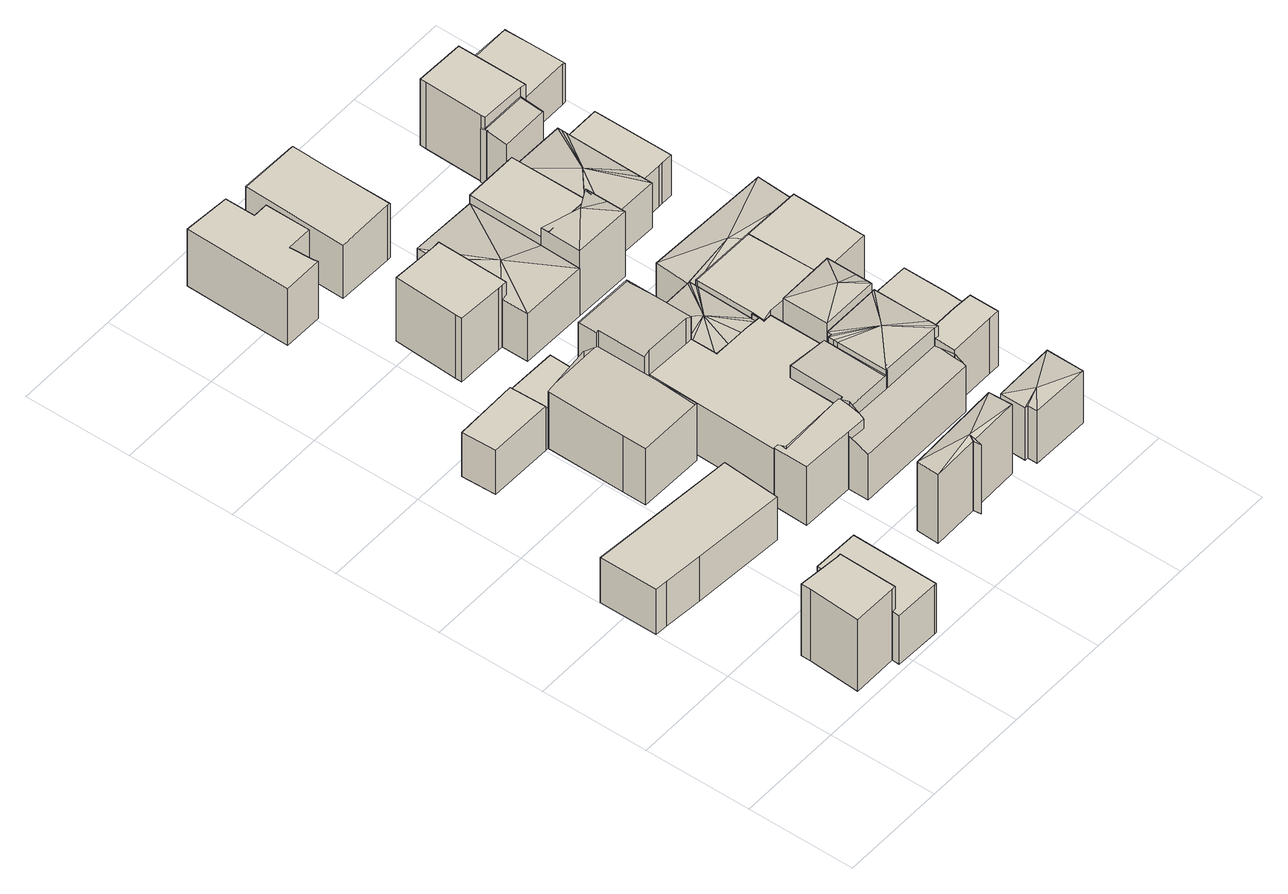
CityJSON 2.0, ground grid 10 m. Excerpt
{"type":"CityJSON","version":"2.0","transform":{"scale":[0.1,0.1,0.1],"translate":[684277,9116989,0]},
"CityObjects":{
"building1":{"type":"Building","attributes":{"Building Type":"Residential","Roof Shape":"shed","Roof Material":"Concrete Glazed Tile","Roof Material Code":"1","Roof Direction":"west","Building Height":7.65,"Roof Slope":16.5,"Footprint Area":24.85,"Solar PV Capacity Low":3.11,"Solar PV Capacity High":4.09,"Solar Annual Energy Low":4487,"Solar Annual Energy High":5914,"Suitable PV Area":18.58},"geometry":[{"type":"MultiSurface","lod":"2.2","boundaries":[[[0,1,2,3,4,5,6]],[[6,5,7,8]],[[5,4,9,7]],[[4,3,10,9]],[[3,2,11,10]],[[2,1,12,11]],[[1,0,13,12]],[[0,6,8,13]],[[8,7,9,10,11,12,13]]]}]},
"building2":{"type":"Building","attributes":{"Building Type":"Residential","Roof Shape":"flat","Roof Material":"Concrete Glazed Tile","Roof Material Code":"1","Roof Direction":"west","Building Height":5.32,"Roof Slope":6.2,"Footprint Area":33.41,"Solar PV Capacity Low":4.18,"Solar PV Capacity High":5.5,"Solar Annual Energy Low":6033,"Solar Annual Energy High":7951,"Suitable PV Area":24.98},"geometry":[{"type":"MultiSurface","lod":"2.2","boundaries":[[[3,2,1,0,14,15,16,17,18]],[[18,17,19,20]],[[17,16,21,19]],[[16,15,22,21]],[[15,14,23,22]],[[14,0,24,23]],[[0,1,25,24]],[[1,2,26,25]],[[2,3,27,26]],[[3,18,20,27]],[[20,19,21,22,23,24,25,26,27]]]}]},
"building3":{"type":"Building","attributes":{"Building Type":"Residential","Roof Shape":"shed","Roof Material":"Concrete Glazed Tile","Roof Material Code":"1","Roof Direction":"west","Building Height":4.73,"Roof Slope":16.3,"Footprint Area":74.61,"Solar PV Capacity Low":9.34,"Solar PV Capacity High":12.27,"Solar Annual Energy Low":13471,"Solar Annual Energy High":17754,"Suitable PV Area":55.77},"geometry":[{"type":"MultiSurface","lod":"2.2","boundaries":[[[28,29,30,31,32,33]],[[33,32,34,35]],[[32,31,36,34]],[[31,30,37,36]],[[30,29,38,37]],[[29,28,39,38]],[[28,33,35,39]],[[35,34,36,37,38,39]]]}]},
"building4":{"type":"Building","attributes":{"Building Type":"Residential","Roof Shape":"flat","Roof Material":"Concrete Glazed Tile","Roof Material Code":"1","Roof Direction":"west","Building Height":4.83,"Roof Slope":7.5,"Footprint Area":19.73,"Solar PV Capacity Low":2.47,"Solar PV Capacity High":3.24,"Solar Annual Energy Low":3562,"Solar Annual Energy High":4694,"Suitable PV Area":14.75},"geometry":[{"type":"MultiSurface","lod":"2.2","boundaries":[[[40,41,42,43]],[[43,42,44,45]],[[42,41,46,44]],[[41,40,47,46]],[[40,43,45,47]],[[45,44,46,47]]]}]},
"building5":{"type":"Building","attributes":{"Building Type":"Residential","Roof Shape":"gable","Roof Material":"Concrete Glazed Tile","Roof Material Code":"1","Roof Direction":"west","Building Height":6.11,"Roof Slope":30,"Footprint Area":58.67,"Solar PV Capacity Low":7.35,"Solar PV Capacity High":9.65,"Solar Annual Energy Low":10593,"Solar Annual Energy High":13960,"Suitable PV Area":43.86},"geometry":[{"type":"MultiSurface","lod":"2.2","boundaries":[[[48,49,50,51,52,53,54,55]],[[55,54,56,57]],[[54,53,58,56]],[[53,52,59,58]],[[52,51,60,59]],[[51,50,61,60]],[[50,49,62,61]],[[49,48,63,62]],[[48,55,57,63]],[[56,58,59,60,61,62,63,57]]]}]},
"building6":{"type":"Building","attributes":{"Building Type":"Residential","Roof Shape":"flat","Roof Material":"Concrete Glazed Tile","Roof Material Code":"1","Roof Direction":"west","Building Height":4.53,"Roof Slope":8.1,"Footprint Area":15.75,"Solar PV Capacity Low":1.97,"Solar PV Capacity High":2.59,"Solar Annual Energy Low":2844,"Solar Annual Energy High":3748,"Suitable PV Area":11.77},"geometry":[{"type":"MultiSurface","lod":"2.2","boundaries":[[[43,42,55,54,64]],[[64,54,65,66]],[[54,55,67,65]],[[55,42,68,67]],[[42,43,69,68]],[[43,64,66,69]],[[66,65,67,68,69]]]}]},
"building7":{"type":"Building","attributes":{"Building Type":"Residential","Roof Shape":"gable","Roof Material":"Concrete Glazed Tile","Roof Material Code":"1","Roof Direction":"west","Building Height":6.31,"Roof Slope":32.4,"Footprint Area":16.8,"Solar PV Capacity Low":2.1,"Solar PV Capacity High":2.76,"Solar Annual Energy Low":3033,"Solar Annual Energy High":3997,"Suitable PV Area":12.56},"geometry":[{"type":"MultiSurface","lod":"2.2","boundaries":[[[70,71,72,73,74,75,76,77]],[[77,76,78,79]],[[76,75,80,78]],[[75,74,81,80]],[[74,73,82,81]],[[73,72,83,82]],[[72,71,84,83]],[[71,70,85,84]],[[70,77,79,85]],[[79,78,80,81,82,83,84,85]]]}]},
"building8":{"type":"Building","attributes":{"Building Type":"Residential","Roof Shape":"hip","Roof Material":"Concrete Glazed Tile","Roof Material Code":"1","Roof Direction":"west","Building Height":7.48,"Roof Slope":28.1,"Footprint Area":19.8,"Solar PV Capacity Low":2.48,"Solar PV Capacity High":3.26,"Solar Annual Energy Low":3575,"Solar Annual Energy High":4711,"Suitable PV Area":14.8},"geometry":[{"type":"MultiSurface","lod":"2.2","boundaries":[[[86,87,88,89,90,89,91]],[[91,89,92,93]],[[89,90,94,92]],[[89,88,95,92]],[[88,87,96,95]],[[87,86,97,96]],[[86,91,93,97]],[[93,92,98]],[[92,94,98]],[[92,95,98]],[[95,96,98]],[[96,97,98]],[[97,93,98]]]}]},
"building9":{"type":"Building","attributes":{"Building Type":"Residential","Roof Shape":"flat","Roof Material":"Concrete Glazed Tile","Roof Material Code":"1","Roof Direction":"west","Building Height":6.19,"Roof Slope":6,"Footprint Area":46.34,"Solar PV Capacity Low":5.8,"Solar PV Capacity High":7.62,"Solar Annual Energy Low":8366,"Solar Annual Energy High":11025,"Suitable PV Area":34.64},"geometry":[{"type":"MultiSurface","lod":"2.2","boundaries":[[[99,100,101,102,103,104,105,106,107]],[[107,106,108,109]],[[106,105,110,108]],[[105,104,111,110]],[[104,103,112,111]],[[103,102,113,112]],[[102,101,114,113]],[[101,100,115,114]],[[100,99,116,115]],[[99,107,109,116]],[[109,108,110,111,112,113,114,115,116]]]}]},
"building10":{"type":"Building","attributes":{"Building Type":"Residential","Roof Shape":"shed","Roof Material":"Asbestos Sheet","Roof Material Code":"4","Roof Direction":"west","Building Height":6.72,"Roof Slope":17.2,"Footprint Area":34.47,"Solar PV Capacity Low":4.32,"Solar PV Capacity High":5.67,"Solar Annual Energy Low":6224,"Solar Annual Energy High":8202,"Suitable PV Area":25.77},"geometry":[{"type":"MultiSurface","lod":"2.2","boundaries":[[[117,118,119,120,121,122,123,124,125]],[[125,124,126,127]],[[124,123,128,126]],[[123,122,129,128]],[[122,121,130,129]],[[121,120,131,130]],[[120,119,132,131]],[[119,118,133,132]],[[118,117,134,133]],[[117,125,127,134]],[[127,126,128,129,130,131,132,133,134]]]}]},
"building11":{"type":"Building","attributes":{"Building Type":"Residential","Roof Shape":"gable","Roof Material":"Concrete Glazed Tile","Roof Material Code":"1","Roof Direction":"west","Building Height":7.81,"Roof Slope":28.8,"Footprint Area":35.28,"Solar PV Capacity Low":4.42,"Solar PV Capacity High":5.8,"Solar Annual Energy Low":6370,"Solar Annual Energy High":8395,"Suitable PV Area":26.37},"geometry":[{"type":"MultiSurface","lod":"2.2","boundaries":[[[135,53,52,51,136,137,138,139,140,141]],[[141,140,142,143]],[[140,139,144,142]],[[139,138,145,144]],[[138,137,146,145]],[[137,136,147,146]],[[136,51,148,147]],[[51,52,149,148]],[[52,53,150,149]],[[53,135,151,150]],[[135,141,143,151]],[[143,142,144,145,146,147,148,149,150,151]]]}]},
"building12":{"type":"Building","attributes":{"Building Type":"Residential","Roof Shape":"shed","Roof Material":"Clay Tile Shingle","Roof Material Code":"3","Roof Direction":"west","Building Height":5.36,"Roof Slope":12.2,"Footprint Area":111.56,"Solar PV Capacity Low":13.97,"Solar PV Capacity High":18.35,"Solar Annual Energy Low":20142,"Solar Annual Energy High":26546,"Suitable PV Area":83.39},"geometry":[{"type":"MultiSurface","lod":"2.2","boundaries":[[[152,153,154,155,156,157,158,159,160,161,162,163,164,165,166,139,138,137,136,73,72,71]],[[71,72,167,168]],[[72,73,169,167]],[[73,136,170,169]],[[136,137,171,170]],[[137,138,172,171]],[[138,139,173,172]],[[139,166,174,173]],[[166,165,175,174]],[[165,164,176,175]],[[164,163,177,176]],[[163,162,178,177]],[[162,161,179,178]],[[161,160,180,179]],[[160,159,181,180]],[[159,158,182,181]],[[158,157,183,182]],[[157,156,184,183]],[[156,155,185,184]],[[155,154,186,185]],[[154,153,187,186]],[[153,152,188,187]],[[152,71,168,188]],[[168,167,169,170,171,172,173,174,175,176,177,178,179,180,181,182,183,184,185,186,187,188]]]}]},
"building13":{"type":"Building","attributes":{"Building Type":"Residential","Roof Shape":"gable","Roof Material":"Concrete Glazed Tile","Roof Material Code":"1","Roof Direction":"west","Building Height":6.5,"Roof Slope":27.5,"Footprint Area":24.33,"Solar PV Capacity Low":3.05,"Solar PV Capacity High":4,"Solar Annual Energy Low":4393,"Solar Annual Energy High":5789,"Suitable PV Area":18.19},"geometry":[{"type":"MultiSurface","lod":"2.2","boundaries":[[[154,153,152,71,70,189,190,191,155]],[[155,191,192,193]],[[191,190,194,192]],[[190,189,195,194]],[[189,70,196,195]],[[70,71,197,196]],[[71,152,198,197]],[[152,153,199,198]],[[153,154,200,199]],[[154,155,193,200]],[[193,192,194,195,196,197,198,199,200]]]}]},
"building14":{"type":"Building","attributes":{"Building Type":"Residential","Roof Shape":"gable","Roof Material":"Concrete Glazed Tile","Roof Material Code":"1","Roof Direction":"west","Building Height":4.96,"Roof Slope":33.3,"Footprint Area":35.99,"Solar PV Capacity Low":4.51,"Solar PV Capacity High":5.92,"Solar Annual Energy Low":6497,"Solar Annual Energy High":8563,"Suitable PV Area":26.9},"geometry":[{"type":"MultiSurface","lod":"2.2","boundaries":[[[201,202,189,70,77,76,203,204]],[[204,203,205,206]],[[203,76,207,205]],[[76,77,208,207]],[[77,70,209,208]],[[70,189,210,209]],[[189,202,211,210]],[[202,201,212,211]],[[201,204,206,212]],[[206,205,207,208,209,210,211,212]]]}]},
"building15":{"type":"Building","attributes":{"Building Type":"Residential","Roof Shape":"hip","Roof Material":"Concrete Glazed Tile","Roof Material Code":"1","Roof Direction":"west","Building Height":4.85,"Roof Slope":28.1,"Footprint Area":33.64,"Solar PV Capacity Low":4.21,"Solar PV Capacity High":5.53,"Solar Annual Energy Low":6073,"Solar Annual Energy High":8003,"Suitable PV Area":25.14},"geometry":[{"type":"MultiSurface","lod":"2.2","boundaries":[[[213,140,139,138,166,165,164,163,162,214,215,216]],[[216,215,217,218]],[[215,214,219,217]],[[214,162,220,219]],[[162,163,221,220]],[[163,164,222,221]],[[164,165,223,222]],[[165,166,224,223]],[[166,138,225,224]],[[138,139,226,225]],[[139,140,227,226]],[[140,213,228,227]],[[213,216,218,228]],[[218,217,229]],[[217,219,229]],[[219,220,229]],[[220,221,229]],[[221,222,229]],[[222,223,229]],[[223,224,229]],[[224,225,229]],[[225,226,229]],[[226,227,229]],[[227,228,229]],[[228,218,229]]]}]},
"building16":{"type":"Building","attributes":{"Building Type":"Residential","Roof Shape":"hip","Roof Material":"Asbestos Sheet","Roof Material Code":"4","Roof Direction":"west","Building Height":5.22,"Roof Slope":28.2,"Footprint Area":64.35,"Solar PV Capacity Low":8.06,"Solar PV Capacity High":10.58,"Solar Annual Energy Low":11617,"Solar Annual Energy High":15311,"Suitable PV Area":48.1},"geometry":[{"type":"MultiSurface","lod":"2.2","boundaries":[[[117,125,124,123,230,231,232,233,234]],[[234,233,235,236]],[[233,232,237,235]],[[232,231,238,237]],[[231,230,239,238]],[[230,123,240,239]],[[123,124,241,240]],[[124,125,242,241]],[[125,117,243,242]],[[117,234,236,243]],[[236,235,244]],[[235,237,244]],[[237,238,244]],[[238,239,244]],[[239,240,244]],[[240,241,244]],[[241,242,244]],[[242,243,244]],[[243,236,244]]]}]},
"building17":{"type":"Building","attributes":{"Building Type":"Residential","Roof Shape":"gable","Roof Material":"Concrete Glazed Tile","Roof Material Code":"1","Roof Direction":"west","Building Height":5.79,"Roof Slope":25.4,"Footprint Area":53.6,"Solar PV Capacity Low":6.71,"Solar PV Capacity High":8.81,"Solar Annual Energy Low":9677,"Solar Annual Energy High":12754,"Suitable PV Area":40.07},"geometry":[{"type":"MultiSurface","lod":"2.2","boundaries":[[[245,246,247,248,249,250,251]],[[251,250,252,253]],[[250,249,254,252]],[[249,248,255,254]],[[248,247,256,255]],[[247,246,257,256]],[[246,245,258,257]],[[245,251,253,258]],[[253,252,254,255,256,257,258]]]}]},
"building18":{"type":"Building","attributes":{"Building Type":"Residential","Roof Shape":"hip","Roof Material":"Clay Tile Shingle","Roof Material Code":"3","Roof Direction":"west","Building Height":7.08,"Roof Slope":25.8,"Footprint Area":36.87,"Solar PV Capacity Low":4.62,"Solar PV Capacity High":6.06,"Solar Annual Energy Low":6657,"Solar Annual Energy High":8773,"Suitable PV Area":27.56},"geometry":[{"type":"MultiSurface","lod":"2.2","boundaries":[[[259,157,156,155,191,190,260,189,202,261,262,263,264]],[[264,263,265,266]],[[263,262,267,265]],[[262,261,268,267]],[[261,202,269,268]],[[202,189,270,269]],[[189,260,271,270]],[[260,190,272,271]],[[190,191,273,272]],[[191,155,274,273]],[[155,156,275,274]],[[156,157,276,275]],[[157,259,277,276]],[[259,264,266,277]],[[266,265,278]],[[265,267,278]],[[267,268,278]],[[268,269,278]],[[269,270,278]],[[270,271,278]],[[271,272,278]],[[272,273,278]],[[273,274,278]],[[274,275,278]],[[275,276,278]],[[276,277,278]],[[277,266,278]]]}]},
"building19":{"type":"Building","attributes":{"Building Type":"Residential","Roof Shape":"hip","Roof Material":"Concrete Glazed Tile","Roof Material Code":"1","Roof Direction":"west","Building Height":5.68,"Roof Slope":28.7,"Footprint Area":19.53,"Solar PV Capacity Low":2.45,"Solar PV Capacity High":3.21,"Solar Annual Energy Low":3526,"Solar Annual Energy High":4647,"Suitable PV Area":14.6},"geometry":[{"type":"MultiSurface","lod":"2.2","boundaries":[[[279,280,281,282,283,284]],[[284,283,285,286]],[[283,282,287,285]],[[282,281,288,287]],[[281,280,289,288]],[[280,279,290,289]],[[279,284,286,290]],[[286,285,291]],[[285,287,291]],[[287,288,291]],[[288,289,291]],[[289,290,291]],[[290,286,291]]]}]},
"building20":{"type":"Building","attributes":{"Building Type":"Residential","Roof Shape":"hip","Roof Material":"Concrete Glazed Tile","Roof Material Code":"1","Roof Direction":"west","Building Height":7.98,"Roof Slope":29.5,"Footprint Area":23.06,"Solar PV Capacity Low":2.89,"Solar PV Capacity High":3.79,"Solar Annual Energy Low":4164,"Solar Annual Energy High":5487,"Suitable PV Area":17.24},"geometry":[{"type":"MultiSurface","lod":"2.2","boundaries":[[[158,157,259,292,293,294]],[[294,293,295,296]],[[293,292,297,295]],[[292,259,298,297]],[[259,157,299,298]],[[157,158,300,299]],[[158,294,296,300]],[[296,295,301]],[[295,297,301]],[[297,298,301]],[[298,299,301]],[[299,300,301]],[[300,296,301]]]}]},
"building21":{"type":"Building","attributes":{"Building Type":"Residential","Roof Shape":"hip","Roof Material":"Concrete Glazed Tile","Roof Material Code":"1","Roof Direction":"west","Building Height":7.06,"Roof Slope":23.8,"Footprint Area":16.66,"Solar PV Capacity Low":2.09,"Solar PV Capacity High":2.74,"Solar Annual Energy Low":3008,"Solar Annual Energy High":3965,"Suitable PV Area":12.45},"geometry":[{"type":"MultiSurface","lod":"2.2","boundaries":[[[302,303,304,305,306,232,231,307,308,309]],[[309,308,310,311]],[[308,307,312,310]],[[307,231,313,312]],[[231,232,314,313]],[[232,306,315,314]],[[306,305,316,315]],[[305,304,317,316]],[[304,303,318,317]],[[303,302,319,318]],[[302,309,311,319]],[[311,310,320]],[[310,312,320]],[[312,313,320]],[[313,314,320]],[[314,315,320]],[[315,316,320]],[[316,317,320]],[[317,318,320]],[[318,319,320]],[[319,311,320]]]}]},
"building22":{"type":"Building","attributes":{"Building Type":"Residential","Roof Shape":"gable","Roof Material":"Concrete Glazed Tile","Roof Material Code":"1","Roof Direction":"west","Building Height":5.52,"Roof Slope":27.9,"Footprint Area":42.04,"Solar PV Capacity Low":5.26,"Solar PV Capacity High":6.91,"Solar Annual Energy Low":7591,"Solar Annual Energy High":10004,"Suitable PV Area":31.43},"geometry":[{"type":"MultiSurface","lod":"2.2","boundaries":[[[215,214,161,160,159,321,322,323]],[[323,322,324,325]],[[322,321,326,324]],[[321,327,326]],[[321,159,328,327]],[[159,160,329,328]],[[160,161,330,329]],[[161,214,331,330]],[[214,215,332,331]],[[215,323,325,332]],[[325,324,326,327,328,329,330,331,332]]]}]},
"building23":{"type":"Building","attributes":{"Building Type":"Residential","Roof Shape":"flat","Roof Material":"Concrete Glazed Tile","Roof Material Code":"1","Roof Direction":"west","Building Height":6.1,"Roof Slope":6.3,"Footprint Area":39.48,"Solar PV Capacity Low":4.94,"Solar PV Capacity High":6.49,"Solar Annual Energy Low":7128,"Solar Annual Energy High":9395,"Suitable PV Area":29.51},"geometry":[{"type":"MultiSurface","lod":"2.2","boundaries":[[[333,233,232,306,305,304,303,302]],[[302,303,334,335]],[[303,304,336,334]],[[304,305,337,336]],[[305,306,338,337]],[[306,232,339,338]],[[232,233,340,339]],[[233,333,341,340]],[[333,302,335,341]],[[335,334,336,337,338,339,340,341]]]}]},
"building24":{"type":"Building","attributes":{"Building Type":"Residential","Roof Shape":"shed","Roof Material":"Concrete Glazed Tile","Roof Material Code":"1","Roof Direction":"west","Building Height":5.95,"Roof Slope":12.9,"Footprint Area":14.43,"Solar PV Capacity Low":1.81,"Solar PV Capacity High":2.37,"Solar Annual Energy Low":2605,"Solar Annual Energy High":3433,"Suitable PV Area":10.78},"geometry":[{"type":"MultiSurface","lod":"2.2","boundaries":[[[342,343,344,263,261,202,201,345,346]],[[346,345,347,348]],[[345,201,349,347]],[[201,202,350,349]],[[202,261,351,350]],[[261,263,352,351]],[[263,344,353,352]],[[344,343,354,353]],[[343,342,355,354]],[[342,346,348,355]],[[348,347,349,350,351,352,353,354,355]]]}]},
"building25":{"type":"Building","attributes":{"Building Type":"Residential","Roof Shape":"flat","Roof Material":"Concrete Glazed Tile","Roof Material Code":"1","Roof Direction":"west","Building Height":4.19,"Roof Slope":6.3,"Footprint Area":37.08,"Solar PV Capacity Low":4.64,"Solar PV Capacity High":6.1,"Solar Annual Energy Low":6694,"Solar Annual Energy High":8822,"Suitable PV Area":27.71},"geometry":[{"type":"MultiSurface","lod":"2.2","boundaries":[[[293,292,259,264,262,263,344,343,356,357,358]],[[358,357,359,360]],[[357,356,361,359]],[[356,343,362,361]],[[343,344,363,362]],[[344,263,364,363]],[[263,262,365,364]],[[262,264,366,365]],[[264,259,367,366]],[[259,292,368,367]],[[292,293,369,368]],[[293,358,360,369]],[[360,359,361,362,363,364,365,366,367,368,369]]]}]},
"building26":{"type":"Building","attributes":{"Building Type":"Residential","Roof Shape":"hip","Roof Material":"Concrete Glazed Tile","Roof Material Code":"1","Roof Direction":"west","Building Height":4.89,"Roof Slope":23.7,"Footprint Area":43.79,"Solar PV Capacity Low":5.48,"Solar PV Capacity High":7.2,"Solar Annual Energy Low":7905,"Solar Annual Energy High":10419,"Suitable PV Area":32.73},"geometry":[{"type":"MultiSurface","lod":"2.2","boundaries":[[[370,213,216,215,323,371,372]],[[372,371,373,374]],[[371,323,375,373]],[[323,215,217,375]],[[215,216,218,217]],[[216,213,228,218]],[[213,370,376,228]],[[370,372,374,376]],[[374,373,377]],[[373,375,377]],[[375,217,377]],[[217,218,377]],[[218,228,377]],[[228,376,377]],[[376,374,377]]]}]},
"building27":{"type":"Building","attributes":{"Building Type":"Residential","Roof Shape":"flat","Roof Material":"Concrete Glazed Tile","Roof Material Code":"1","Roof Direction":"west","Building Height":5.54,"Roof Slope":14.3,"Footprint Area":37.29,"Solar PV Capacity Low":4.67,"Solar PV Capacity High":6.13,"Solar Annual Energy Low":6733,"Solar Annual Energy High":8873,"Suitable PV Area":27.87},"geometry":[{"type":"MultiSurface","lod":"2.2","boundaries":[[[323,322,321,378,379,380,371]],[[371,380,381,382]],[[380,379,383,381]],[[379,378,384,383]],[[378,321,327,384]],[[321,322,324,327]],[[322,323,325,324]],[[323,371,382,325]],[[382,381,383,384,327,324,325]]]}]},
"building28":{"type":"Building","attributes":{"Building Type":"Residential","Roof Shape":"hip","Roof Material":"Concrete Glazed Tile","Roof Material Code":"1","Roof Direction":"west","Building Height":4.92,"Roof Slope":21.6,"Footprint Area":49.51,"Solar PV Capacity Low":6.2,"Solar PV Capacity High":8.14,"Solar Annual Energy Low":8938,"Solar Annual Energy High":11780,"Suitable PV Area":37.01},"geometry":[{"type":"MultiSurface","lod":"2.2","boundaries":[[[333,302,309,308,385,386,387,388,389,390]],[[390,389,391,392]],[[389,388,393,391]],[[388,387,394,393]],[[387,386,395,394]],[[386,385,396,395]],[[385,308,397,396]],[[308,309,398,397]],[[309,302,399,398]],[[302,333,400,399]],[[333,390,392,400]],[[392,391,401]],[[391,393,401]],[[393,394,401]],[[394,395,401]],[[395,396,401]],[[396,397,401]],[[397,398,401]],[[398,399,401]],[[399,400,401]],[[400,392,401]]]}]},
"building29":{"type":"Building","attributes":{"Building Type":"Residential","Roof Shape":"gable","Roof Material":"Concrete Glazed Tile","Roof Material Code":"1","Roof Direction":"west","Building Height":5.8,"Roof Slope":27.9,"Footprint Area":9.63,"Solar PV Capacity Low":1.21,"Solar PV Capacity High":1.58,"Solar Annual Energy Low":1738,"Solar Annual Energy High":2291,"Suitable PV Area":7.2},"geometry":[{"type":"MultiSurface","lod":"2.2","boundaries":[[[402,403,404,405,406,407,408,409]],[[409,408,410,411]],[[408,407,412,410]],[[407,406,413,412]],[[406,405,414,413]],[[405,404,415,414]],[[404,403,416,415]],[[403,402,417,416]],[[402,409,411,417]],[[411,410,412,413,414,415,416,417]]]}]},
"building30":{"type":"Building","attributes":{"Building Type":"Residential","Roof Shape":"shed","Roof Material":"Concrete Glazed Tile","Roof Material Code":"1","Roof Direction":"west","Building Height":6.99,"Roof Slope":19.2,"Footprint Area":30.79,"Solar PV Capacity Low":3.86,"Solar PV Capacity High":5.06,"Solar Annual Energy Low":5559,"Solar Annual Energy High":7327,"Suitable PV Area":23.02},"geometry":[{"type":"MultiSurface","lod":"2.2","boundaries":[[[418,404,403,402,419,420,421,422,423]],[[423,422,424,425]],[[422,421,426,424]],[[421,420,427,426]],[[420,419,428,427]],[[419,402,429,428]],[[402,403,430,429]],[[403,404,431,430]],[[404,418,432,431]],[[418,423,425,432]],[[425,424,426,427,428,429,430,431,432]]]}]},
"building31":{"type":"Building","attributes":{"Building Type":"Residential","Roof Shape":"flat","Roof Material":"Concrete Glazed Tile","Roof Material Code":"1","Roof Direction":"west","Building Height":4.35,"Roof Slope":9.4,"Footprint Area":26.31,"Solar PV Capacity Low":3.29,"Solar PV Capacity High":4.33,"Solar Annual Energy Low":4750,"Solar Annual Energy High":6260,"Suitable PV Area":19.67},"geometry":[{"type":"MultiSurface","lod":"2.2","boundaries":[[[388,387,386,433,434,435,436,437]],[[437,436,438,439]],[[436,435,440,438]],[[435,434,441,440]],[[434,433,442,441]],[[433,386,443,442]],[[386,387,444,443]],[[387,388,445,444]],[[388,437,439,445]],[[439,438,440,441,442,443,444,445]]]}]},
"building32":{"type":"Building","attributes":{"Building Type":"Residential","Roof Shape":"gable","Roof Material":"Concrete Glazed Tile","Roof Material Code":"1","Roof Direction":"west","Building Height":4.23,"Roof Slope":33.5,"Footprint Area":32.63,"Solar PV Capacity Low":4.09,"Solar PV Capacity High":5.37,"Solar Annual Energy Low":5891,"Solar Annual Energy High":7763,"Suitable PV Area":24.39},"geometry":[{"type":"MultiSurface","lod":"2.2","boundaries":[[[446,422,421,420,447,448,449,450,451,452]],[[452,451,453,454]],[[451,450,455,453]],[[450,449,456,455]],[[449,448,457,456]],[[448,447,458,457]],[[447,420,459,458]],[[420,421,460,459]],[[421,422,461,460]],[[422,446,462,461]],[[446,452,454,462]],[[454,453,455,456,457,458,459,460,461,462]]]}]}
},
"vertices":[
[91,13,0],[95,13,0],[96,67,0],[92,67,0],[52,70,0],[52,61,0],[49,13,0],[52,61,78],[49,13,78],[52,70,78],[92,67,77],[96,67,77],[95,13,77],[91,13,77],
[91,6,0],[133,5,0],[135,5,0],[136,86,0],[93,87,0],[136,86,53],[93,87,53],[135,5,53],[133,5,53],[91,6,53],[91,13,53],[95,13,53],[96,67,53],[92,67,53],
[1,224,0],[1,170,0],[13,169,0],[49,166,0],[136,160,0],[140,214,0],[136,160,47],[140,214,47],[49,166,49],[13,169,49],[1,170,49],[1,224,49],
[40,389,0],[41,357,0],[101,356,0],[100,390,0],[101,356,48],[100,390,48],[41,357,48],[40,389,48],
[103,283,0],[103,261,0],[164,260,0],[165,311,0],[165,356,0],[163,356,0],[147,356,0],[104,356,0],[147,356,71],[104,356,62],[163,356,63],[165,356,61],[165,311,61],[164,260,62],[103,261,61],[103,283,61],
[148,389,0],[147,356,45],[148,389,45],[104,356,45],[101,356,45],[100,390,45],
[230,165,0],[230,175,0],[167,176,0],[167,184,0],[163,184,0],[162,152,0],[212,151,0],[229,150,0],[212,151,63],[229,150,63],[162,152,64],[163,184,63],[167,184,63],[167,176,67],[230,175,68],[230,165,72],
[301,86,0],[210,83,0],[209,62,0],[253,63,0],[254,56,0],[302,64,0],[253,63,75],[302,64,75],[254,56,75],[209,62,75],[210,83,75],[301,86,75],[255,68,78],
[66,578,0],[103,578,0],[102,583,0],[101,604,0],[125,604,0],[125,646,0],[111,646,0],[111,674,0],[68,677,0],[111,674,62],[68,677,62],[111,646,62],[125,646,62],[125,604,62],[101,604,62],[102,583,62],[103,578,62],[66,578,62],
[168,516,0],[165,516,0],[121,517,0],[118,457,0],[118,451,0],[162,450,0],[166,450,0],[171,450,0],[172,516,0],[171,450,67],[172,516,67],[166,450,67],[162,450,67],[118,451,69],[118,457,69],[121,517,69],[165,516,67],[168,516,67],
[163,374,0],[170,311,0],[214,310,0],[220,310,0],[220,314,0],[221,352,0],[221,373,0],[221,352,78],[221,373,78],[220,314,79],[220,310,79],[214,310,82],[170,311,82],[165,311,79],[165,356,79],[163,356,78],[163,374,78],
[234,175,0],[235,226,0],[274,224,0],[274,220,0],[278,220,0],[278,224,0],[278,267,0],[278,279,0],[270,279,0],[271,291,0],[270,291,0],[270,284,0],[254,285,0],[237,285,0],[220,285,0],[167,176,56],[230,175,55],[167,184,56],[170,311,56],[214,310,55],[220,310,55],[220,314,55],[220,285,55],[237,285,54],[254,285,54],[270,284,54],[270,291,54],[271,291,54],[270,279,54],[278,279,54],[278,267,54],[278,224,54],[278,220,54],[274,220,54],[274,224,54],[235,226,54],[234,175,55],
[274,164,0],[274,211,0],[274,215,0],[274,215,65],[274,220,65],[274,211,65],[274,164,65],[230,165,65],[230,175,65],[234,175,67],[235,226,68],[274,224,65],
[331,143,0],[332,163,0],[212,132,0],[331,132,0],[212,132,50],[331,132,50],[212,151,58],[229,150,58],[230,165,50],[274,164,50],[332,163,51],[331,143,56],
[269,352,0],[271,344,0],[271,346,0],[271,352,0],[271,346,49],[271,352,49],[271,344,49],[270,291,49],[270,284,49],[254,285,49],[237,285,49],[220,285,49],[220,310,49],[220,314,49],[221,352,49],[269,352,49],[247,319,53],
[166,425,0],[228,424,0],[229,462,0],[230,532,0],[168,534,0],[230,532,52],[168,534,52],[229,462,52],[228,424,52],[166,425,52],[166,450,52],[171,450,52],[172,516,52],[168,516,52],[193,473,58],
[131,576,0],[184,575,0],[187,575,0],[188,635,0],[189,671,0],[188,671,0],[133,672,0],[188,671,58],[133,672,59],[189,671,58],[188,635,58],[187,575,59],[184,575,60],[131,576,58],
[332,224,0],[274,163,0],[335,162,0],[335,172,0],[335,171,0],[335,224,0],[335,171,71],[335,224,71],[335,172,71],[335,162,71],[332,163,71],[274,164,71],[274,163,71],[274,211,71],[274,215,71],[274,220,71],[278,220,71],[278,224,71],[332,224,71],[305,193,76],
[319,89,0],[319,65,0],[322,65,0],[322,56,0],[377,55,0],[377,90,0],[377,55,57],[377,90,57],[322,56,57],[322,65,57],[319,65,57],[319,89,57],[339,70,60],
[332,228,0],[332,239,0],[332,267,0],[332,239,80],[332,267,80],[332,228,80],[332,224,80],[278,224,80],[278,267,80],[314,242,84],
[281,461,0],[280,455,0],[280,454,0],[274,454,0],[229,455,0],[282,423,0],[282,440,0],[282,461,0],[282,440,71],[282,461,71],[282,423,71],[228,424,71],[229,462,71],[229,455,71],[274,454,71],[280,454,71],[280,455,71],[281,461,71],[262,450,74],
[334,279,0],[334,342,0],[334,345,0],[334,342,55],[334,345,55],[334,279,56],[334,279,55],[278,279,59],[270,279,55],[271,291,55],[271,344,55],[271,346,55],
[281,532,0],[280,455,61],[281,461,61],[280,454,61],[274,454,61],[229,455,61],[229,462,61],[230,532,61],[281,532,61],
[384,160,0],[384,170,0],[366,171,0],[374,143,0],[384,143,0],[374,143,60],[384,143,60],[331,143,60],[332,163,60],[335,162,60],[335,171,60],[366,171,60],[384,170,60],[384,160,60],
[388,170,0],[389,195,0],[389,238,0],[389,195,42],[389,238,42],[388,170,42],[384,170,42],[366,171,42],[335,171,42],[335,172,42],[335,224,42],[332,224,42],[332,228,42],[332,239,42],
[271,384,0],[388,344,0],[390,380,0],[388,344,49],[390,380,49],[334,345,49],[271,384,49],[323,356,52],
[334,275,0],[387,275,0],[387,278,0],[387,278,55],[388,344,55],[387,275,55],[334,275,55],
[335,439,0],[335,449,0],[335,460,0],[336,523,0],[336,528,0],[336,531,0],[336,528,49],[336,531,49],[336,523,49],[335,460,49],[335,449,49],[335,439,49],[282,440,49],[282,461,49],[281,461,49],[281,532,49],[311,487,54],
[336,567,0],[293,567,0],[293,571,0],[292,571,0],[292,564,0],[291,564,0],[291,545,0],[336,545,0],[291,545,58],[336,545,58],[291,564,61],[292,564,61],[292,571,58],[293,571,58],[293,567,60],[336,567,60],
[294,625,0],[341,566,0],[341,620,0],[341,625,0],[341,631,0],[294,631,0],[341,631,70],[294,631,72],[341,625,70],[341,620,70],[341,566,70],[336,567,70],[293,567,72],[293,571,72],[294,625,72],
[356,449,0],[360,449,0],[371,449,0],[371,517,0],[371,523,0],[371,517,44],[371,523,44],[371,449,44],[360,449,44],[356,449,44],[335,449,44],[335,460,44],[336,523,44],
[344,631,0],[341,573,0],[344,573,0],[395,573,0],[398,573,0],[397,631,0],[398,631,0],[397,631,43],[398,631,42],[398,573,42],[395,573,44],[344,573,44],[341,573,42],[341,620,42],[341,625,42],[341,631,42],[344,631,44]
]}
